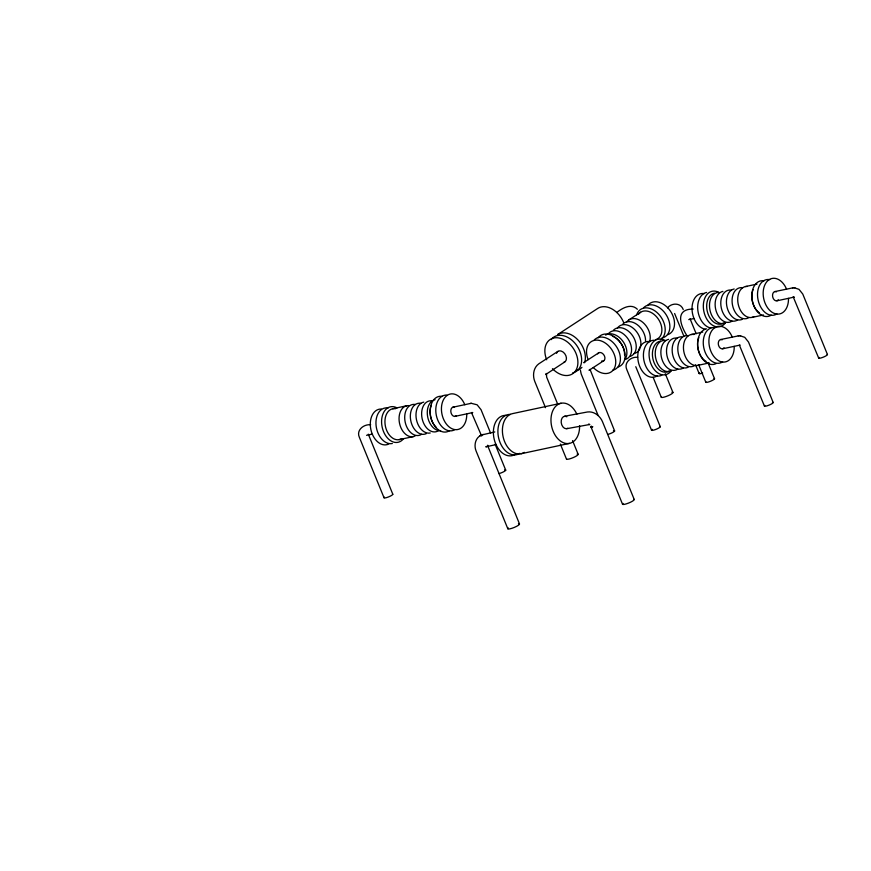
<?xml version="1.0" encoding="UTF-8"?>
<svg xmlns="http://www.w3.org/2000/svg" width="871" height="871" viewBox="0 0 871 871"><rect width="100%" height="100%" fill="white"/><g stroke="black" fill="none" stroke-linecap="round" stroke-linejoin="round"><path stroke-width="1.31" d="M487.738 445.223L487.488 445.843M481.032 435.304C475.239 437.906 473.791 445.56 476.11 451.047L507.847 528.817M456.208 415.783L455.479 416.262A4.736 3.223 77.9 0 1 450.84 411.82A4.736 3.223 77.9 0 1 454.39 407.225M557.941 351.34L538.768 363.849C533.379 367.747 532.41 375.466 534.75 381.356L545.507 407.693M628.938 319.853L640.599 312.254M564.8 361.933L545.638 374.563L546.465 373.474L546.64 377.078L557.821 404.482M583.581 362.684L598.943 352.668M667.545 307.855C671.802 302.553 680.861 302.716 683.234 309.553M604.06 360.529L589.046 370.317L590.015 369.38L614.621 430.993M616.777 312.504C622.297 308.018 631.116 303.075 637.365 309.249M482.131 434.858L494.793 431.94M487.412 446.202L485.789 446.877L496.416 444.493M479.954 435.75L483.187 434.411M745.478 286.559L757.03 284.088M693.196 309.063C675.123 308.944 679.957 324.284 686.62 335.215M774.765 291.589L793.318 287.757M688.776 319.613L694.089 318.481M776.878 300.811L794.167 297.109L793.339 297.153L818.686 358.09M751.967 317.425L763.519 314.964M691.226 334.529L702.766 332.058M392.701 408.76L406.811 405.744M637.67 357.306C630.854 356.489 623.614 362.663 626.815 369.62L651.508 430.111M720.513 339.559L739.054 335.738M722.614 348.792L740.154 345.079M370.687 424.754C363.762 424.046 356.054 430.089 359.364 437.318L384.046 497.798M452.702 407.258L471.233 403.295L477.123 404.808L481.042 409.697L490.613 433.148M454.662 416.436L472.757 412.571L471.494 412.571L481.63 436.023M366.56 435.315L371.884 434.172M697.704 365.406L709.255 362.935M561.066 403.251L512.507 413.627A20.501 13.969 77.9 0 0 503.71 439.104A20.501 13.969 77.9 0 0 524.342 452.354M399.19 439.626L413.3 436.611M520.945 453.769L569.492 443.383M470.427 403.469L471.233 403.295M564.517 416.273L587.402 411.994C593.924 411.047 600.01 415.826 602.46 421.618L634.23 499.475M566.749 428.695L589.809 424.482L588.524 424.199L589.242 424.602M794.112 287.724L799.001 289.346L802.768 294.05L827.45 354.53M739.849 335.705L744.738 337.327L748.505 342.031L773.187 402.5M792.49 287.8L794.875 287.691M738.227 335.771L740.611 335.673M739.392 345.112L764.422 406.071M690.039 318.721L696.169 333.735M707.916 362.51L714.547 378.765M698.716 364.851L705.771 382.14M674.622 313.506L683.822 336.043M695.57 364.829L699.141 373.583M665.281 373.692L672.945 392.462M653.13 377.317L661.274 397.274M635.776 366.702L660.283 426.746M598.127 415.467L581.175 373.909L580.413 370.229M591.006 426.953L622.569 504.287M572.563 440.606L578.148 454.303M560.347 444.058L566.488 459.115M495.142 444.264L505.724 470.188M519.519 524.004L487.673 445.691M368.291 434.161L392.81 494.238M639.935 348.618A15.776 11.171 56.9 0 1 634.044 353.528M617.474 327.964A15.776 11.171 56.9 0 1 633.587 328.53A15.776 11.171 56.9 0 1 640.316 347.616M622.776 324.154A15.776 11.171 56.9 0 1 637.224 324.665A15.776 11.171 56.9 0 1 645.563 341.225M613.445 330.24A15.776 11.171 56.9 0 1 632.912 336.173A15.776 11.171 56.9 0 1 630.343 356.315M608.143 334.05A15.776 11.171 56.9 0 1 628.252 339.222A15.776 11.171 56.9 0 1 624.714 359.614M605.617 335.074A15.776 11.171 56.9 0 1 622.384 340.594A15.776 11.171 56.9 0 1 624.91 359.527M612.433 336.195A15.776 11.171 56.9 0 1 615.71 337.981M616.744 338.754A15.776 11.171 56.9 0 1 624.572 354.922M598.137 337.839A18.139 12.847 56.9 0 1 620.827 343.141A18.139 12.847 56.9 0 1 618.301 366.941M594.207 340.006A18.139 12.847 56.9 0 1 617.016 347.507A18.139 12.847 56.9 0 1 612.531 370.295M588.154 359.614A18.139 12.847 56.9 0 1 599.248 340.376A18.139 12.847 56.9 0 1 615.405 365.319A18.139 12.847 56.9 0 1 593.26 367.486M647.589 305.579A18.139 12.847 56.9 0 1 670.267 310.882A18.139 12.847 56.9 0 1 667.752 334.682M643.658 307.746A18.139 12.847 56.9 0 1 666.467 315.248A18.139 12.847 56.9 0 1 661.982 338.035M636.636 314.867A18.139 12.847 56.9 0 1 658.454 313.919A18.139 12.847 56.9 0 1 660.447 339.799M638.465 314.268A15.776 11.171 56.9 0 1 658.193 318.873A15.776 11.171 56.9 0 1 655.994 339.57M626.804 321.878A15.776 11.171 56.9 0 1 642.918 322.444A15.776 11.171 56.9 0 1 649.646 341.53M613.456 430.764A4.736 0.882 -22.2 0 1 613.609 431.951A4.736 0.882 -22.2 0 1 607.882 434.389M601.48 361.095A4.736 3.353 56.9 0 0 602.449 361.193L603.331 360.997A4.736 3.353 56.9 0 0 603.581 354.508A4.736 3.353 56.9 0 0 597.669 353.866M702.679 373.06A4.736 0.882 -22.2 0 1 699.576 372.94M742.462 319.232A15.776 10.746 77.9 0 1 727.231 307.909A15.776 10.746 77.9 0 1 734.188 288.965M748.94 317.545A15.776 10.746 77.9 0 1 732.555 305.362A15.776 10.746 77.9 0 1 742.669 287.724M737.65 319.962A15.776 10.746 77.9 0 1 721.264 307.779A15.776 10.746 77.9 0 1 731.379 290.141M731.999 321.17A15.776 10.746 77.9 0 1 716.125 310.98A15.776 10.746 77.9 0 1 722.897 291.382M725.521 322.858A15.776 10.746 77.9 0 1 709.974 310.196A15.776 10.746 77.9 0 1 719.141 292.449M723.529 322.978A15.776 10.746 77.9 0 1 707.666 312.787A15.776 10.746 77.9 0 1 714.438 293.189M725.26 323.119A18.139 12.357 77.9 0 1 703.877 311.48A18.139 12.357 77.9 0 1 718.804 292.373M710.801 327.997A18.139 12.357 77.9 0 1 697.845 310.348A18.139 12.357 77.9 0 1 706.61 292.449M705.162 329.194A18.139 12.357 77.9 0 1 692.031 309.216A18.139 12.357 77.9 0 1 704.225 293.614M788.484 298.383A18.139 12.357 77.9 0 1 771.935 312.166A18.139 12.357 77.9 0 1 765.827 283.086A18.139 12.357 77.9 0 1 786.557 289.194M776.91 313.908A18.139 12.357 77.9 0 1 758.075 299.896A18.139 12.357 77.9 0 1 769.714 279.613M771.271 315.117A18.139 12.357 77.9 0 1 752.424 301.105A18.139 12.357 77.9 0 1 764.063 280.821M759.458 312.863A15.776 10.746 77.9 0 1 753.099 289.586M753.753 316.815A15.776 10.746 77.9 0 1 738.194 304.153A15.776 10.746 77.9 0 1 747.362 286.417M714.046 378.493A4.736 0.882 -22.2 0 1 713.872 379.506L713.142 379.985A4.736 0.882 -22.2 0 1 707.807 382.173A4.736 0.882 -22.2 0 1 705.956 381.814M827.221 354.377A4.736 0.882 -22.2 0 1 822.79 357.36A4.736 0.882 -22.2 0 1 819.121 357.437M778.304 299.809A4.736 3.223 77.9 0 1 772.697 296.967A4.736 3.223 77.9 0 1 776.475 291.818M688.199 367.214A15.776 10.746 77.9 0 1 672.641 354.551A15.776 10.746 77.9 0 1 681.808 336.805M694.677 365.526A15.776 10.746 77.9 0 1 678.291 353.343A15.776 10.746 77.9 0 1 688.406 335.705M683.387 367.943A15.776 10.746 77.9 0 1 667.001 355.76A15.776 10.746 77.9 0 1 677.115 338.122M677.736 369.152A15.776 10.746 77.9 0 1 661.862 358.961A15.776 10.746 77.9 0 1 668.634 339.363M671.258 370.828A15.776 10.746 77.9 0 1 655.58 357.491A15.776 10.746 77.9 0 1 665.825 340.528M669.266 370.959A15.776 10.746 77.9 0 1 653.402 360.768A15.776 10.746 77.9 0 1 660.174 341.171M671.008 371.1A18.139 12.357 77.9 0 1 649.614 359.462A18.139 12.357 77.9 0 1 664.54 340.354M661.851 375.227A18.139 12.357 77.9 0 1 643.963 360.67A18.139 12.357 77.9 0 1 654.502 340.267M657.159 375.891A18.139 12.357 77.9 0 1 638.323 361.879A18.139 12.357 77.9 0 1 649.962 341.595M734.22 346.364A18.139 12.357 77.9 0 1 717.671 360.148A18.139 12.357 77.9 0 1 711.563 331.056A18.139 12.357 77.9 0 1 732.293 337.175M722.647 361.89A18.139 12.357 77.9 0 1 703.812 347.867A18.139 12.357 77.9 0 1 715.45 327.594M716.049 363.643A18.139 12.357 77.9 0 1 698.531 350.621A18.139 12.357 77.9 0 1 706.544 328.835M706.12 361.4A15.776 10.746 77.9 0 1 698.836 337.567M699.489 364.797A15.776 10.746 77.9 0 1 683.8 351.459A15.776 10.746 77.9 0 1 694.056 334.497M659.783 426.463A4.736 0.882 -22.2 0 1 659.608 427.476L658.879 427.955A4.736 0.882 -22.2 0 1 653.087 430.263A4.736 0.882 -22.2 0 1 652.183 429.381M772.446 402.337A4.736 0.882 -22.2 0 1 769.104 405.113A4.736 0.882 -22.2 0 1 764.858 405.418M724.041 347.79A4.736 3.223 77.9 0 1 718.433 344.949A4.736 3.223 77.9 0 1 722.211 339.799M426.376 433.584A15.776 10.746 77.9 0 1 410.687 420.258A15.776 10.746 77.9 0 1 420.943 403.295M421.564 434.324A15.776 10.746 77.9 0 1 405.178 422.13A15.776 10.746 77.9 0 1 415.293 404.492M430.241 432.996A15.776 10.746 77.9 0 1 416.469 419.724A15.776 10.746 77.9 0 1 423.752 402.119M438.494 430.699A15.776 10.746 77.9 0 1 422.108 418.516A15.776 10.746 77.9 0 1 432.234 400.878M440.595 430.71A15.776 10.746 77.9 0 1 427.628 416.632A15.776 10.746 77.9 0 1 435.043 399.702M435.957 426.986A15.776 10.746 77.9 0 1 431.374 405.157M449.534 430.677A18.139 12.357 77.9 0 1 430.699 416.665A18.139 12.357 77.9 0 1 442.337 396.381M454.227 430.013A18.139 12.357 77.9 0 1 436.338 415.456A18.139 12.357 77.9 0 1 446.877 395.053M466.747 413.954A18.139 12.357 77.9 0 1 450.198 427.726A18.139 12.357 77.9 0 1 444.09 398.646A18.139 12.357 77.9 0 1 464.82 404.765M403.534 438.69A18.139 12.357 77.9 0 1 382.14 427.051A18.139 12.357 77.9 0 1 397.078 407.933M392.331 443.513A18.139 12.357 77.9 0 1 376.12 425.919A18.139 12.357 77.9 0 1 388.139 407.976M415.086 436.001A15.776 10.746 77.9 0 1 399.528 423.339A15.776 10.746 77.9 0 1 408.695 405.603M401.803 438.549A15.776 10.746 77.9 0 1 385.418 426.355A15.776 10.746 77.9 0 1 395.543 408.728M388.738 444.025A18.139 12.357 77.9 0 1 370.85 429.457A18.139 12.357 77.9 0 1 381.389 409.054M504.559 469.97A4.736 0.882 -22.2 0 1 504.712 471.157A4.736 0.882 -22.2 0 1 498.985 473.595M392.581 494.086A4.736 0.882 -22.2 0 1 388.15 497.069A4.736 0.882 -22.2 0 1 384.481 497.145M581.937 367.344A20.501 14.524 56.9 0 1 576.45 370.425M584.593 362.739A20.501 14.524 56.9 0 0 577.745 339.723A20.501 14.524 56.9 0 0 557.68 334.562L597.8 308.388A20.501 14.524 56.9 0 1 623.636 322.455M551.169 339.614A20.501 14.524 56.9 0 1 577.31 346.342A20.501 14.524 56.9 0 1 572.715 372.864M546.694 359.777A20.501 14.524 56.9 0 1 559.236 338.035A20.501 14.524 56.9 0 1 577.506 366.223A20.501 14.524 56.9 0 1 552.464 368.683M556.525 353.267A6.315 4.464 56.9 0 1 564.648 353.55A6.315 4.464 56.9 0 1 563.711 362.38M671.889 392.266A6.315 1.176 -22.2 0 1 668.427 395.586A6.315 1.176 -22.2 0 1 661.329 396.926M577.092 454.107A6.315 1.176 -22.2 0 1 573.63 457.427A6.315 1.176 -22.2 0 1 566.542 458.767M579.585 425.788A20.501 13.969 77.9 0 1 561.174 441.564A20.501 13.969 77.9 0 1 553.608 409.109A20.501 13.969 77.9 0 1 576.885 414.204M519.824 453.323A20.501 13.969 77.9 0 1 498.724 438.353A20.501 13.969 77.9 0 1 510.439 414.411M515.305 454.281A20.501 13.969 77.9 0 1 494.205 439.311A20.501 13.969 77.9 0 1 505.92 415.38M633.892 499.29A6.315 1.176 -22.2 0 1 628.187 503.22A6.315 1.176 -22.2 0 1 623.07 503.438M591.551 426.213A6.315 0.882 -24.9 0 0 591.997 426.975L592.813 426.757L591.964 426.899A6.304 1.176 -22.2 0 1 590.963 426.344M567.827 428.292A6.315 4.388 79.4 0 1 561.196 422.413A6.315 4.388 79.4 0 1 566.825 416.741M518.452 523.809A6.315 1.176 -22.2 0 1 514.238 527.445A6.315 1.176 -22.2 0 1 508.348 527.968M793.764 297.163L793.198 296.924L793.71 297.272"/></g></svg>
